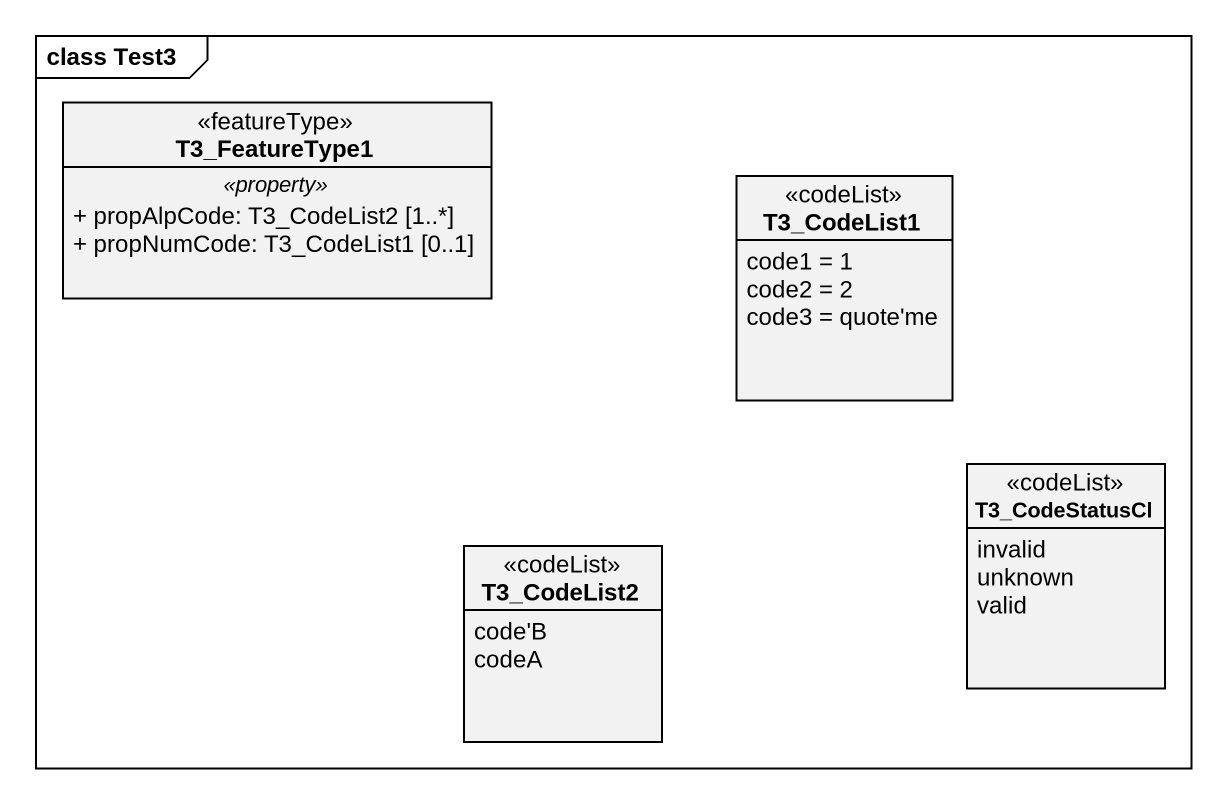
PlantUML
@startuml
mainframe class Test3
hide circle
hide empty members
skinparam classAttributeIconSize 0
class T3_FeatureType1 <<featureType>> {
  .. <<property>> ..
  + propAlpCode: T3_CodeList2 [1..*]
  + propNumCode: T3_CodeList1 [0..1]
}
class T3_CodeList1 <<codeList>> {
  code1 = 1
  code2 = 2
  code3 = quote'me
}
class T3_CodeStatusCl <<codeList>> {
  invalid
  unknown
  valid
}
class T3_CodeList2 <<codeList>> {
  code'B
  codeA
}
@enduml
